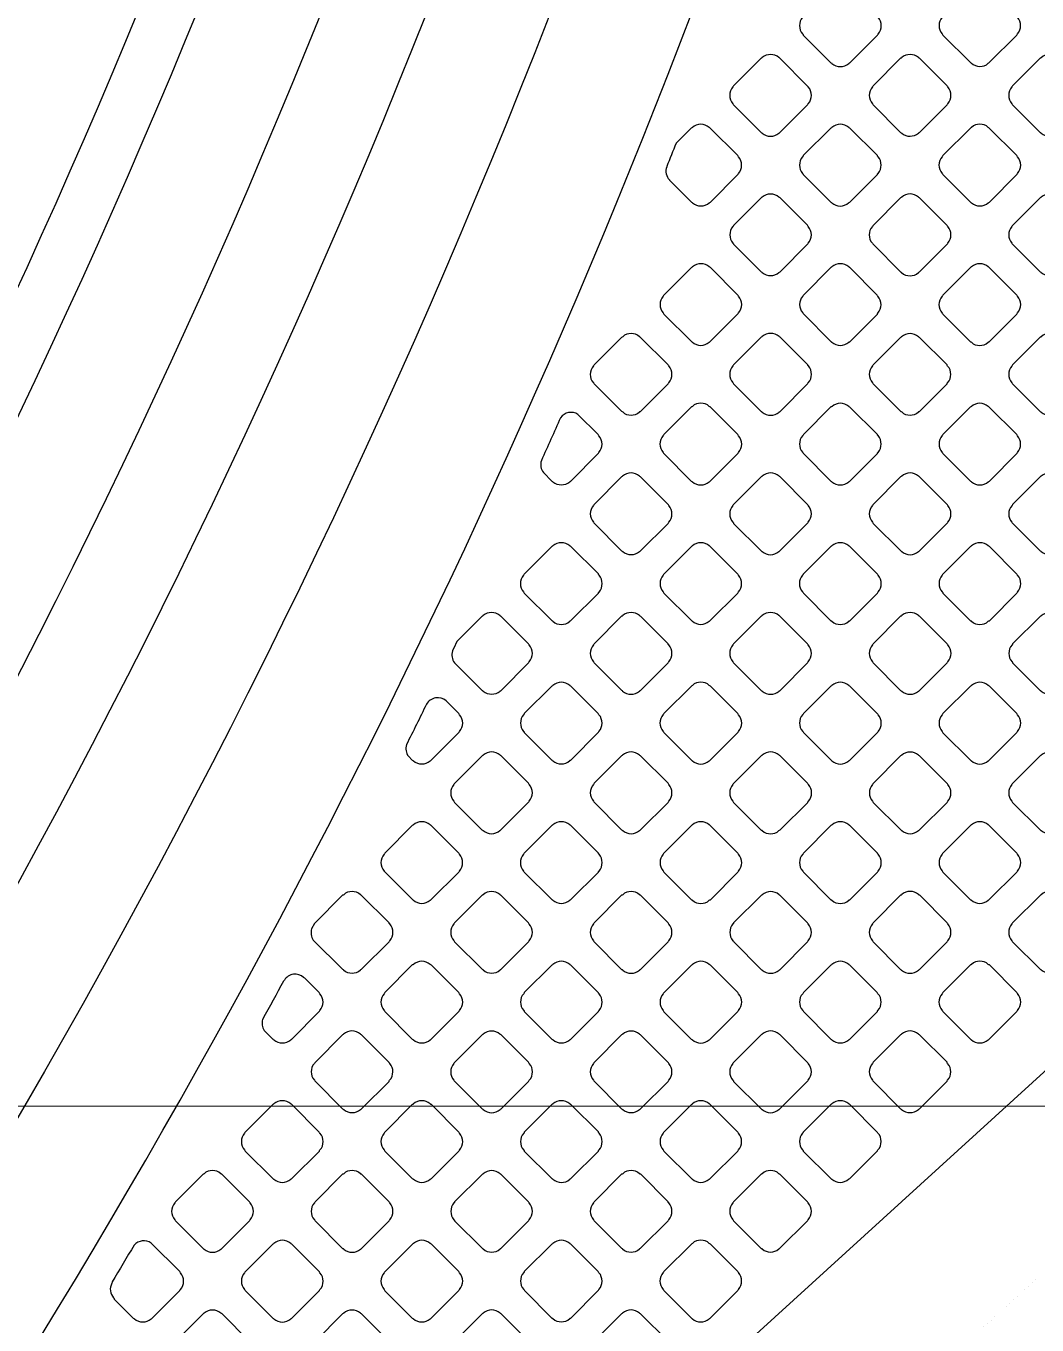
# Model space of a CAD drawing. Extents: x 3811 to 4077, y -444 to -307.
# Drawn here: x 3971.24 to 3972.802, y -383.878 to -381.871 of the extents above; entities that cross this region are included whole.
import ezdxf

# ---------------------------------------------------------------- set-up
doc = ezdxf.new("R2010")
doc.units = 0
doc.layers.add('gbr-dxf', color=7, linetype='Continuous')
doc.layers.add('gbr-outline-dxf', color=2, linetype='Continuous')
doc.layers.add('備註', color=1, linetype='Continuous', lineweight=9)

msp = doc.modelspace()

# ---------------------------------------------------------------- linework, layer by layer
at = {"layer": 'gbr-dxf', "linetype": 'Continuous'}
for points in [[(3971.0008, -384.3046, 0.139526), (3973.068, -377.8975, -0.274491), (3973.082, -377.8756, 0.210508), (3973.089, -377.8608, -0.047362), (3973.0881, -377.8513, -0.091104), (3973.0914, -377.8333), (3973.2075, -377.5282, -0.066558), (3973.226, -377.4777), (3973.226, -374.8182, 0.199318), (3973.2113, -374.7828), (3972.9554, -374.5278, 0.198501), (3972.9202, -374.5132), (3970.4327, -374.5132, 0.198987)], [(3970.4855, -374.6408), (3972.8681, -374.6408, -0.198395), (3972.9033, -374.6553), (3973.0843, -374.8356, -0.199424), (3973.099, -374.8711), (3973.099, -377.4057, -0.198889), (3973.0844, -377.441), (3972.8906, -377.6349, 0.188485), (3972.8698, -377.6854, -0.064967), (3972.8688, -377.6917), (3972.8688, -377.7252, -0.016201), (3972.8689, -377.7308, -0.161259), (3970.3231, -384.8952, -0.03053)], [(3969.6111, -383.9641, 0.16455), (3971.6997, -377.7894, -0.009265), (3971.6998, -377.7864), (3971.6998, -377.7426, -0.018465), (3971.6997, -377.7409, 0.414241), (3971.6247, -377.6659, -0.014695), (3971.6234, -377.6659), (3971.6154, -377.6659, -0.018488), (3971.6137, -377.6659, 0.40441), (3971.5387, -377.7384), (3971.5387, -377.8195, -0.008849), (3971.5387, -377.8223, -0.163905), (3969.5111, -383.837, -0.038571)], [(3969.8632, -384.19, 0.165094), (3972.0332, -377.7971, -0.009229), (3972.0332, -377.7941), (3972.0332, -377.7393, 0.40164), (3971.9599, -377.6659), (3971.9531, -377.6659), (3971.9525, -377.6659, 0.407482), (3971.8776, -377.7392), (3971.8776, -377.7888, -0.009242), (3971.8775, -377.7918, -0.16464), (3969.7487, -384.0768, -0.029463)], [(3969.9281, -384.5824, 0.159546), (3972.3659, -377.7416), (3972.3659, -377.7409, 0.414241), (3972.2909, -377.6659, -0.014632), (3972.2896, -377.6659), (3972.2877, -377.6659, -0.018442), (3972.286, -377.6659, 0.40413), (3972.211, -377.7384), (3972.211, -377.7964, -0.009242), (3972.211, -377.7994, -0.165171), (3970.0009, -384.3027, -0.039615)], [(3970.1871, -384.7805, 0.160737), (3972.6908, -377.7442, -0.0147), (3972.6907, -377.7429), (3972.6908, -377.7418, -0.011474), (3972.6907, -377.7409, 0.414241), (3972.6157, -377.6659), (3972.6155, -377.6659, 0.393993), (3972.5439, -377.739, -0.016639), (3972.5438, -377.7405, -0.159795), (3970.0652, -384.6957, -0.028322)], [(3969.3722, -383.7259, 0.163845), (3971.3609, -377.8203, -0.00876)], [(3973.7083, -382.5181), (3973.7083, -382.5502, -0.013354), (3973.7084, -382.5513, -0.211122), (3973.6198, -382.7517), (3973.6196, -382.7519), (3969.489, -386.5138), (3969.4885, -386.5142), (3967.9471, -387.918), (3967.9466, -387.9184, 0.093809), (3967.7833, -388.1347), (3967.783, -388.1353, 0.114046), (3967.7084, -388.455, -0.01711), (3967.7084, -388.4565), (3967.7084, -389.4479)]]:
    msp.add_lwpolyline(points, format="xyb", dxfattribs=at)
for points in [[(3972.4397, -381.8833, -0.107365), (3972.4407, -381.8851), (3972.4833, -381.9277, -0.096737), (3972.4849, -381.9287, 0.379014), (3972.5109, -381.9287, -0.096323), (3972.5125, -381.9277), (3972.5552, -381.885, -0.095916), (3972.5562, -381.8834, 0.379778), (3972.5562, -381.8574, -0.096458), (3972.5552, -381.8557), (3972.5125, -381.8131, -0.092289), (3972.5109, -381.8121, 0.3795), (3972.485, -381.8121, -0.096117), (3972.4833, -381.8131), (3972.4407, -381.8557, -0.095895), (3972.4397, -381.8574, 0.378424)], [(3972.6553, -381.8833, -0.103884), (3972.6564, -381.8851), (3972.6989, -381.9276, -0.091737), (3972.7004, -381.9285, 0.378952), (3972.7264, -381.9286, -0.09601), (3972.728, -381.9276), (3972.7706, -381.885, -0.096328), (3972.7716, -381.8833, 0.37947), (3972.7715, -381.8574, -0.100902), (3972.7705, -381.8557), (3972.7281, -381.8132, -0.096627), (3972.7264, -381.8122, 0.379731), (3972.7005, -381.8122, -0.096625), (3972.6988, -381.8132), (3972.6563, -381.8557, -0.096111), (3972.6553, -381.8573, 0.379308)], [(3972.3319, -381.9911, -0.09601), (3972.3328, -381.9928), (3972.3757, -382.0356, -0.08335), (3972.3771, -382.0365, 0.37904), (3972.403, -382.0365, -0.095968), (3972.4047, -382.0355), (3972.4474, -381.9928, -0.096197), (3972.4484, -381.9911, 0.378532), (3972.4484, -381.9652, -0.092061), (3972.4474, -381.9637), (3972.4046, -381.9208, -0.088093), (3972.4031, -381.9199, 0.379105), (3972.3772, -381.9199, -0.096259), (3972.3755, -381.9209), (3972.3329, -381.9635, -0.096212), (3972.3319, -381.9652, 0.379173)], [(3972.5475, -381.9911, -0.107803), (3972.5486, -381.993), (3972.591, -382.0354, -0.096301), (3972.5927, -382.0364, 0.378509), (3972.6186, -382.0363, -0.096261), (3972.6202, -382.0354), (3972.6629, -381.9927, -0.096328), (3972.6639, -381.991, 0.37947), (3972.6639, -381.9651, -0.096723), (3972.6629, -381.9634), (3972.6203, -381.9209, -0.092564), (3972.6187, -381.9199, 0.379762), (3972.5928, -381.9199, -0.096265), (3972.5911, -381.9209), (3972.5485, -381.9635, -0.096328), (3972.5475, -381.9652, 0.37892)], [(3972.763, -381.9651, 0.379201), (3972.763, -381.9911, -0.095956), (3972.764, -381.9927), (3972.8066, -382.0353, -0.100151), (3972.8083, -382.0363, 0.379451), (3972.8342, -382.0363, -0.096259), (3972.8359, -382.0353), (3972.8785, -381.9928, -0.096539), (3972.8794, -381.9911, 0.379249), (3972.8794, -381.9652, -0.09253), (3972.8785, -381.9636), (3972.8359, -381.921, -0.10442), (3972.8341, -381.92, 0.3795), (3972.8081, -381.92, -0.096259), (3972.8065, -381.9209), (3972.7639, -381.9635, -0.096539)], [(3972.2297, -382.0885, 0.281304), (3972.2339, -382.1089, -0.041476), (3972.2341, -382.1092), (3972.268, -382.1432, -0.087742), (3972.2695, -382.1441, 0.378429), (3972.2954, -382.1441, -0.096377), (3972.2971, -382.1431), (3972.3396, -382.1006, -0.095895), (3972.3405, -382.099, 0.379347), (3972.3405, -382.073, -0.104765), (3972.3395, -382.0712), (3972.297, -382.0288, -0.100824), (3972.2953, -382.0277, 0.379731), (3972.2693, -382.0277, -0.096625), (3972.2677, -382.0287), (3972.2443, -382.0521, -0.00085), (3972.2298, -382.0881, -0.046162)], [(3972.4397, -382.0989, -0.096265), (3972.4407, -382.1006), (3972.4834, -382.1433, -0.083), (3972.4848, -382.1442, 0.378862), (3972.5107, -382.1442, -0.095866), (3972.5124, -382.1432), (3972.5551, -382.1005, -0.095798), (3972.5561, -382.0988, 0.378472), (3972.5561, -382.0729, -0.092234), (3972.5551, -382.0713), (3972.5124, -382.0286, -0.087648), (3972.5109, -382.0277, 0.379082), (3972.485, -382.0277, -0.096723), (3972.4833, -382.0287), (3972.4407, -382.0713, -0.096111), (3972.4397, -382.073, 0.379451)], [(3972.6552, -382.0729, 0.378532), (3972.6552, -382.0988, -0.107356), (3972.6563, -382.1006), (3972.6989, -382.1432, -0.095997), (3972.7005, -382.1442, 0.379071), (3972.7264, -382.1441, -0.096953), (3972.7281, -382.1431), (3972.7707, -382.1005, -0.096627), (3972.7717, -382.0989, 0.379859), (3972.7717, -382.0729, -0.096815), (3972.7707, -382.0713), (3972.728, -382.0286, -0.092959), (3972.7264, -382.0276, 0.379471), (3972.7005, -382.0276, -0.095866), (3972.6988, -382.0286), (3972.6562, -382.0712, -0.095798)], [(3972.3321, -382.2065, -0.100093), (3972.3331, -382.2082), (3972.3757, -382.2509, -0.087742), (3972.3772, -382.2518, 0.378793), (3972.4031, -382.2518, -0.096259), (3972.4048, -382.2508), (3972.4472, -382.2083, -0.095916), (3972.4482, -382.2067, 0.379778), (3972.4482, -382.1807, -0.104293), (3972.4472, -382.1789), (3972.4048, -382.1366, -0.100519), (3972.4031, -382.1356, 0.3795), (3972.3771, -382.1356, -0.096259), (3972.3755, -382.1365), (3972.3331, -382.179, -0.095895), (3972.3321, -382.1806, 0.378664)], [(3972.5474, -382.1807, 0.379201), (3972.5474, -382.2067, -0.095956), (3972.5484, -382.2083), (3972.5912, -382.2511, -0.082912), (3972.5926, -382.252, 0.379423), (3972.6185, -382.252, -0.09601), (3972.6202, -382.251), (3972.663, -382.2083, -0.095997), (3972.6639, -382.2066, 0.378472), (3972.6639, -382.1807, -0.092052), (3972.663, -382.1792), (3972.6201, -382.1363, -0.088449), (3972.6186, -382.1354, 0.378798), (3972.5927, -382.1354, -0.096259), (3972.5911, -382.1364), (3972.5484, -382.1791, -0.096539)], [(3972.763, -382.1807, 0.378472), (3972.763, -382.2066, -0.099971), (3972.764, -382.2083), (3972.8065, -382.2508, -0.103849), (3972.8082, -382.2518, 0.37875), (3972.8342, -382.2518, -0.096259), (3972.8358, -382.2508), (3972.8785, -382.2081, -0.096539), (3972.8794, -382.2065, 0.379249), (3972.8794, -382.1806, -0.088014), (3972.8785, -382.1791), (3972.8359, -382.1365, -0.100824), (3972.8342, -382.1355, 0.379471), (3972.8083, -382.1355, -0.095866), (3972.8066, -382.1364), (3972.764, -382.1791, -0.095701)], [(3972.2243, -382.3143, -0.103884), (3972.2253, -382.3161), (3972.2678, -382.3586, -0.091737), (3972.2694, -382.3596, 0.379422), (3972.2953, -382.3596, -0.096625), (3972.297, -382.3586), (3972.3396, -382.3159, -0.096111), (3972.3406, -382.3143, 0.379237), (3972.3406, -382.2884, -0.100292), (3972.3396, -382.2866), (3972.2971, -382.2441, -0.095997), (3972.2955, -382.2431, 0.378853), (3972.2696, -382.2431, -0.096259), (3972.2679, -382.2441), (3972.2253, -382.2867, -0.096212), (3972.2243, -382.2884, 0.379173)], [(3972.4398, -382.3142, -0.100292), (3972.4408, -382.3159), (3972.4835, -382.3587, -0.087742), (3972.485, -382.3596, 0.378386), (3972.5109, -382.3596, -0.096377), (3972.5126, -382.3587), (3972.5551, -382.3162, -0.095895), (3972.556, -382.3145, 0.379347), (3972.556, -382.2886, -0.104765), (3972.555, -382.2868), (3972.5125, -382.2443, -0.100824), (3972.5108, -382.2433, 0.379731), (3972.4848, -382.2433, -0.096625), (3972.4832, -382.2442), (3972.4408, -382.2866, -0.096857), (3972.4398, -382.2883, 0.379182)], [(3972.6552, -382.3145, -0.095956), (3972.6562, -382.3161), (3972.6989, -382.3588, -0.083134), (3972.7003, -382.3597, 0.379423), (3972.7262, -382.3597, -0.095866), (3972.7279, -382.3587), (3972.7707, -382.316, -0.096197), (3972.7716, -382.3143, 0.378532), (3972.7716, -382.2884, -0.092061), (3972.7707, -382.2868), (3972.7279, -382.2441, -0.087648), (3972.7264, -382.2432, 0.379034), (3972.7005, -382.2432, -0.096625), (3972.6989, -382.2442), (3972.6562, -382.2869, -0.096111), (3972.6552, -382.2885, 0.379682)], [(3972.1164, -382.4222, -0.103884), (3972.1175, -382.424), (3972.1598, -382.4663, -0.10739), (3972.1617, -382.4673, 0.378731), (3972.1876, -382.4673, -0.09601), (3972.1892, -382.4664), (3972.2318, -382.4238, -0.096328), (3972.2328, -382.4221, 0.37947), (3972.2328, -382.3962, -0.100902), (3972.2318, -382.3944), (3972.1893, -382.352, -0.096627), (3972.1877, -382.351, 0.379731), (3972.1617, -382.351, -0.096625), (3972.1601, -382.352), (3972.1174, -382.3946, -0.096111), (3972.1165, -382.3962, 0.379451)], [(3972.332, -382.3961, 0.379639), (3972.332, -382.422, -0.103917), (3972.333, -382.4238), (3972.3756, -382.4664, -0.092126), (3972.3772, -382.4674, 0.37981), (3972.4032, -382.4674, -0.096458), (3972.4048, -382.4664), (3972.4474, -382.4238, -0.09693), (3972.4484, -382.4221, 0.379106), (3972.4485, -382.3962, -0.099971), (3972.4475, -382.3945), (3972.4048, -382.3518, -0.096195), (3972.4032, -382.3508, 0.378884), (3972.3772, -382.3509, -0.096259), (3972.3756, -382.3518), (3972.333, -382.3944, -0.096558)], [(3972.5476, -382.4221, -0.100188), (3972.5486, -382.4238), (3972.5912, -382.4664, -0.086956), (3972.5927, -382.4673, 0.378398), (3972.6186, -382.4673, -0.095862), (3972.6202, -382.4664), (3972.6628, -382.4238, -0.095796), (3972.6637, -382.4222, 0.379347), (3972.6637, -382.3963, -0.104663), (3972.6627, -382.3944), (3972.6203, -382.3521, -0.101196), (3972.6186, -382.3511, 0.379731), (3972.5926, -382.3511, -0.096625), (3972.591, -382.3521), (3972.5486, -382.3945, -0.096857), (3972.5476, -382.3961, 0.379182)], [(3972.7629, -382.4222, -0.087748), (3972.7638, -382.4237), (3972.8066, -382.4665, -0.092126), (3972.8082, -382.4675, 0.379423), (3972.8341, -382.4675, -0.09601), (3972.8358, -382.4665), (3972.8785, -382.4237, -0.096272), (3972.8795, -382.4221, 0.378532), (3972.8795, -382.3962, -0.083548), (3972.8786, -382.3948), (3972.8357, -382.3519, -0.095987), (3972.8341, -382.3509, 0.379034), (3972.8082, -382.351, -0.096625), (3972.8065, -382.3519), (3972.7638, -382.3946, -0.096111), (3972.7629, -382.3963, 0.379682)], [(3972.0361, -382.5422, 0.252531), (3972.0392, -382.561), (3972.0523, -382.5741, -0.095824), (3972.054, -382.575, 0.379299), (3972.0799, -382.575, -0.096625), (3972.0815, -382.574), (3972.124, -382.5316, -0.096111), (3972.125, -382.5299, 0.379859), (3972.125, -382.504, -0.096458), (3972.124, -382.5023), (3972.0926, -382.471, 0.384819), (3972.0656, -382.4761, -0.001499)], [(3972.2242, -382.5039, 0.379201), (3972.2242, -382.5299, -0.107999), (3972.2252, -382.5317), (3972.2677, -382.5742, -0.096128), (3972.2694, -382.5752, 0.37981), (3972.2953, -382.5752, -0.096458), (3972.297, -382.5742), (3972.3397, -382.5316, -0.096627), (3972.3406, -382.5299, 0.3795), (3972.3407, -382.504, -0.096614), (3972.3397, -382.5023), (3972.2969, -382.4596, -0.092244), (3972.2954, -382.4586, 0.378939), (3972.2694, -382.4586, -0.096259), (3972.2678, -382.4596), (3972.2251, -382.5023, -0.096539)], [(3972.4398, -382.5039, 0.379422), (3972.4398, -382.5299, -0.103917), (3972.4409, -382.5317), (3972.4833, -382.5741, -0.092072), (3972.4849, -382.5751, 0.37981), (3972.5109, -382.5751, -0.096625), (3972.5125, -382.5741), (3972.5551, -382.5315, -0.096857), (3972.5561, -382.5298, 0.379106), (3972.5561, -382.5039, -0.100292), (3972.5551, -382.5022), (3972.5126, -382.4597, -0.096509), (3972.511, -382.4587, 0.378316), (3972.4851, -382.4587, -0.095424), (3972.4834, -382.4596), (3972.4408, -382.5023, -0.096227)], [(3972.6553, -382.5298, -0.100188), (3972.6563, -382.5315), (3972.699, -382.5743, -0.087875), (3972.7005, -382.5752, 0.378441), (3972.7264, -382.5752, -0.096465), (3972.7281, -382.5742), (3972.7706, -382.5317, -0.095895), (3972.7716, -382.53, 0.379347), (3972.7715, -382.5041, -0.104545), (3972.7705, -382.5023), (3972.728, -382.4598, -0.101196), (3972.7263, -382.4588, 0.379357), (3972.7004, -382.4588, -0.095968), (3972.6987, -382.4597), (3972.6563, -382.5022, -0.096328), (3972.6553, -382.5038, 0.378777)], [(3972.1165, -382.6376, -0.091954), (3972.1174, -382.6392), (3972.1601, -382.6819, -0.096111), (3972.1618, -382.6828, 0.37981), (3972.1877, -382.6828, -0.096458), (3972.1894, -382.6819), (3972.2318, -382.6394, -0.096627), (3972.2328, -382.6378, 0.379859), (3972.2328, -382.6118, -0.096723), (3972.2318, -382.6101), (3972.1891, -382.5675, -0.092564), (3972.1875, -382.5665, 0.379731), (3972.1616, -382.5665, -0.096625), (3972.1599, -382.5675), (3972.1174, -382.61, -0.096111), (3972.1165, -382.6116, 0.379682)], [(3972.332, -382.6377, -0.107999), (3972.3331, -382.6396), (3972.3754, -382.6819, -0.096332), (3972.3771, -382.6829, 0.37981), (3972.403, -382.6829, -0.096625), (3972.4047, -382.6819), (3972.4474, -382.6393, -0.096111), (3972.4483, -382.6376, 0.379859), (3972.4483, -382.6116, -0.096458), (3972.4474, -382.61), (3972.4048, -382.5674, -0.092289), (3972.4032, -382.5665, 0.379731), (3972.3773, -382.5665, -0.096625), (3972.3756, -382.5675), (3972.333, -382.6101, -0.096111), (3972.332, -382.6117, 0.379682)], [(3972.5475, -382.6116, 0.379299), (3972.5475, -382.6376, -0.103917), (3972.5486, -382.6394), (3972.5912, -382.682, -0.091737), (3972.5927, -382.6829, 0.37981), (3972.6187, -382.6829, -0.096458), (3972.6203, -382.6819), (3972.6629, -382.6393, -0.096627), (3972.6639, -382.6377, 0.379237), (3972.6639, -382.6117, -0.100106), (3972.6629, -382.61), (3972.6203, -382.5674, -0.095686), (3972.6187, -382.5664, 0.378344), (3972.5928, -382.5664, -0.095383), (3972.5911, -382.5673), (3972.5485, -382.61, -0.095796)], [(3972.763, -382.6377, -0.091563), (3972.764, -382.6392), (3972.8067, -382.682, -0.096092), (3972.8084, -382.683, 0.378884), (3972.8343, -382.6829, -0.096323), (3972.8359, -382.682), (3972.8784, -382.6395, -0.095916), (3972.8794, -382.6378, 0.379778), (3972.8794, -382.6119, -0.096458), (3972.8784, -382.6102), (3972.836, -382.5677, -0.108174), (3972.8341, -382.5667, 0.379731), (3972.8081, -382.5667, -0.096625), (3972.8065, -382.5676), (3972.764, -382.6101, -0.096857), (3972.7631, -382.6117, 0.379057)], [(3972.0086, -382.7195, 0.379201), (3972.0086, -382.7454, -0.095956), (3972.0096, -382.7471), (3972.0522, -382.7897, -0.100151), (3972.0539, -382.7907, 0.37981), (3972.0799, -382.7907, -0.096458), (3972.0816, -382.7897), (3972.1241, -382.7471, -0.096627), (3972.1251, -382.7455, 0.3795), (3972.1251, -382.7195, -0.10824), (3972.1241, -382.7176), (3972.0816, -382.6752, -0.104354), (3972.0798, -382.6742, 0.378939), (3972.0539, -382.6742, -0.096259), (3972.0523, -382.6752), (3972.0096, -382.7178, -0.096539)], [(3972.2243, -382.7454, -0.09601), (3972.2253, -382.747), (3972.268, -382.7897, -0.083291), (3972.2694, -382.7906, 0.379422), (3972.2953, -382.7906, -0.096458), (3972.297, -382.7896), (3972.3395, -382.7471, -0.096627), (3972.3405, -382.7454, 0.379357), (3972.3405, -382.7195, -0.092621), (3972.3396, -382.7179), (3972.2969, -382.6752, -0.088003), (3972.2954, -382.6743, 0.37947), (3972.2694, -382.6743, -0.096625), (3972.2678, -382.6753), (3972.2253, -382.7178, -0.096111), (3972.2243, -382.7194, 0.379308)], [(3972.4397, -382.7454, -0.107999), (3972.4408, -382.7473), (3972.4833, -382.7898, -0.096111), (3972.4849, -382.7907, 0.37981), (3972.5109, -382.7907, -0.096458), (3972.5125, -382.7898), (3972.5552, -382.7471, -0.096627), (3972.5562, -382.7454, 0.379859), (3972.5562, -382.7195, -0.096723), (3972.5552, -382.7178), (3972.5125, -382.6751, -0.092564), (3972.5109, -382.6742, 0.379731), (3972.4849, -382.6742, -0.096625), (3972.4833, -382.6752), (3972.4407, -382.7178, -0.096111), (3972.4397, -382.7194, 0.379682)], [(3972.6553, -382.7194, 0.379299), (3972.6554, -382.7454, -0.103917), (3972.6564, -382.7472), (3972.699, -382.7898, -0.092072), (3972.7005, -382.7907, 0.37981), (3972.7265, -382.7907, -0.096625), (3972.7282, -382.7898), (3972.7707, -382.7472, -0.096111), (3972.7717, -382.7455, 0.379237), (3972.7718, -382.7196, -0.100292), (3972.7708, -382.7179), (3972.7281, -382.6752, -0.096036), (3972.7265, -382.6742, 0.378344), (3972.7006, -382.6742, -0.095383), (3972.6989, -382.6752), (3972.6563, -382.7178, -0.095796)], [(3971.8987, -382.8365, 0.243019), (3971.9019, -382.8548), (3971.9445, -382.8974, -0.103673), (3971.9463, -382.8984, 0.379249), (3971.9722, -382.8984, -0.096475), (3971.9739, -382.8974), (3972.0163, -382.8549, -0.096627), (3972.0173, -382.8533, 0.3795), (3972.0173, -382.8273, -0.104371), (3972.0163, -382.8255), (3971.9737, -382.783, -0.100442), (3971.972, -382.782, 0.378939), (3971.9461, -382.782, -0.096259), (3971.9444, -382.783), (3971.906, -382.8214, -0.000488)], [(3972.1165, -382.8532, -0.095956), (3972.1174, -382.8549), (3972.1599, -382.8973, -0.10046), (3972.1616, -382.8984, 0.37981), (3972.1876, -382.8984, -0.096625), (3972.1892, -382.8974), (3972.2318, -382.8548, -0.096111), (3972.2328, -382.8532, 0.379859), (3972.2328, -382.8272, -0.108195), (3972.2317, -382.8253), (3972.1895, -382.7831, -0.104691), (3972.1877, -382.782, 0.379731), (3972.1617, -382.782, -0.096625), (3972.1601, -382.783), (3972.1174, -382.8256, -0.096111), (3972.1165, -382.8273, 0.379682)], [(3972.332, -382.8531, -0.096117), (3972.333, -382.8547), (3972.3758, -382.8976, -0.083), (3972.3772, -382.8985, 0.379201), (3972.4032, -382.8984, -0.096458), (3972.4048, -382.8974), (3972.4474, -382.8549, -0.096627), (3972.4483, -382.8533, 0.3795), (3972.4483, -382.8273, -0.092621), (3972.4474, -382.8257), (3972.4046, -382.7829, -0.088224), (3972.4031, -382.782, 0.379249), (3972.3771, -382.782, -0.096458), (3972.3755, -382.783), (3972.333, -382.8255, -0.096627), (3972.332, -382.8271, 0.379451)], [(3972.5475, -382.8532, -0.107999), (3972.5486, -382.8551), (3972.5911, -382.8976, -0.096332), (3972.5927, -382.8986, 0.379308), (3972.6187, -382.8986, -0.095968), (3972.6203, -382.8976), (3972.663, -382.8549, -0.096328), (3972.664, -382.8532, 0.379), (3972.664, -382.8273, -0.096507), (3972.663, -382.8257), (3972.6203, -382.7829, -0.092624), (3972.6187, -382.782, 0.37947), (3972.5928, -382.782, -0.096625), (3972.5911, -382.783), (3972.5485, -382.8256, -0.096111), (3972.5475, -382.8272, 0.379682)], [(3972.7631, -382.8532, -0.096225), (3972.7641, -382.8549), (3972.8066, -382.8974, -0.100073), (3972.8083, -382.8984, 0.378731), (3972.8342, -382.8984, -0.09601), (3972.8359, -382.8974), (3972.8785, -382.8548, -0.096328), (3972.8795, -382.8532, 0.37882), (3972.8795, -382.8272, -0.091563), (3972.8786, -382.8257), (3972.836, -382.7831, -0.104354), (3972.8342, -382.7821, 0.378884), (3972.8083, -382.7821, -0.096259), (3972.8067, -382.7831), (3972.7641, -382.8257, -0.096212), (3972.7631, -382.8273, 0.379413)], [(3972.0087, -382.9609, -0.099534), (3972.0097, -382.9626), (3972.0522, -383.005, -0.103545), (3972.0539, -383.0061, 0.379422), (3972.0799, -383.006, -0.096625), (3972.0815, -383.0051), (3972.124, -382.9626, -0.096111), (3972.125, -382.961, 0.379859), (3972.125, -382.935, -0.104293), (3972.1239, -382.9332), (3972.0816, -382.8909, -0.100824), (3972.0799, -382.8899, 0.3795), (3972.0539, -382.8898, -0.096117), (3972.0523, -382.8908), (3972.0097, -382.9334, -0.095796), (3972.0087, -382.935, 0.378651)], [(3972.2242, -382.9609, -0.100146), (3972.2252, -382.9626), (3972.2679, -383.0053, -0.087416), (3972.2694, -383.0063, 0.37981), (3972.2953, -383.0063, -0.096458), (3972.297, -383.0053), (3972.3397, -382.9626, -0.096627), (3972.3406, -382.961, 0.379859), (3972.3406, -382.935, -0.104765), (3972.3396, -382.9332), (3972.2971, -382.8907, -0.100824), (3972.2954, -382.8897, 0.379731), (3972.2694, -382.8897, -0.096625), (3972.2678, -382.8907), (3972.2252, -382.9333, -0.096111), (3972.2242, -382.9349, 0.379682)], [(3972.4398, -382.9609, -0.095956), (3972.4408, -382.9626), (3972.4836, -383.0054, -0.083134), (3972.485, -383.0063, 0.37981), (3972.511, -383.0063, -0.096625), (3972.5126, -383.0053), (3972.5552, -382.9627, -0.096111), (3972.5562, -382.9611, 0.379859), (3972.5562, -382.9351, -0.09253), (3972.5552, -382.9335), (3972.5124, -382.8907, -0.088207), (3972.5109, -382.8898, 0.379731), (3972.4849, -382.8898, -0.096625), (3972.4833, -382.8908), (3972.4408, -382.9333, -0.096111), (3972.4398, -382.9349, 0.379682)], [(3972.6553, -382.961, -0.107999), (3972.6564, -382.9629), (3972.6988, -383.0053, -0.096128), (3972.7004, -383.0063, 0.379451), (3972.7264, -383.0063, -0.096259), (3972.728, -383.0053), (3972.7707, -382.9626, -0.095895), (3972.7717, -382.9609, 0.378827), (3972.7717, -382.935, -0.095968), (3972.7707, -382.9334), (3972.7281, -382.8908, -0.092624), (3972.7265, -382.8898, 0.37947), (3972.7006, -382.8898, -0.096625), (3972.6989, -382.8908), (3972.6563, -382.9334, -0.096111), (3972.6553, -382.9351, 0.379682)], [(3971.8277, -382.9813, 0.239064), (3971.8308, -382.9993), (3971.8366, -383.0052, -0.107363), (3971.8384, -383.0062, 0.379299), (3971.8644, -383.0062, -0.096625), (3971.866, -383.0052), (3971.9086, -382.9626, -0.096111), (3971.9096, -382.961, 0.379643), (3971.9096, -382.935, -0.10007), (3971.9086, -382.9333), (3971.8889, -382.9137, 0.466387), (3971.8586, -382.9188, -0.001447)], [(3971.9009, -383.0687, -0.103582), (3971.9019, -383.0705), (3971.9443, -383.1128, -0.107954), (3971.9461, -383.1139, 0.378952), (3971.9721, -383.1139, -0.09601), (3971.9737, -383.1129), (3972.0163, -383.0703, -0.096328), (3972.0173, -383.0687, 0.37947), (3972.0173, -383.0427, -0.100902), (3972.0163, -383.041), (3971.9738, -382.9985, -0.096857), (3971.9722, -382.9975, 0.379731), (3971.9462, -382.9975, -0.095956), (3971.9445, -382.9985), (3971.9019, -383.0411, -0.096332), (3971.9009, -383.0428, 0.379308)], [(3972.1165, -383.0686, -0.099964), (3972.1175, -383.0703), (3972.16, -383.1128, -0.10399), (3972.1618, -383.1139, 0.37981), (3972.1877, -383.1139, -0.096458), (3972.1894, -383.1129), (3972.2318, -383.0705, -0.096627), (3972.2328, -383.0688, 0.379859), (3972.2328, -383.0428, -0.104765), (3972.2318, -383.041), (3972.1893, -382.9986, -0.100824), (3972.1875, -382.9975, 0.379731), (3972.1616, -382.9975, -0.096625), (3972.1599, -382.9985), (3972.1174, -383.041, -0.096111), (3972.1165, -383.0427, 0.379682)], [(3972.332, -383.0428, 0.379422), (3972.332, -383.0687, -0.099964), (3972.333, -383.0705), (3972.3757, -383.1132, -0.087638), (3972.3772, -383.1141, 0.379308), (3972.4031, -383.1141, -0.095968), (3972.4048, -383.1131), (3972.4475, -383.0704, -0.096328), (3972.4485, -383.0688, 0.37947), (3972.4485, -383.0428, -0.104765), (3972.4474, -383.041), (3972.4049, -382.9985, -0.100519), (3972.4032, -382.9975, 0.379357), (3972.3773, -382.9975, -0.09601), (3972.3756, -382.9985), (3972.333, -383.0411, -0.096227)], [(3972.5477, -383.0687, -0.095956), (3972.5486, -383.0704), (3972.5913, -383.1131, -0.08348), (3972.5927, -383.1139, 0.37981), (3972.6187, -383.1139, -0.096458), (3972.6203, -383.113), (3972.6629, -383.0704, -0.096627), (3972.6639, -383.0688, 0.379859), (3972.6639, -383.0428, -0.092636), (3972.6629, -383.0412), (3972.6202, -382.9986, -0.088207), (3972.6187, -382.9976, 0.379731), (3972.5928, -382.9976, -0.096625), (3972.5911, -382.9986), (3972.5486, -383.0411, -0.096111), (3972.5477, -383.0428, 0.379682)], [(3972.763, -383.0688, -0.099964), (3972.764, -383.0705), (3972.8064, -383.1129, -0.10399), (3972.8082, -383.1139, 0.37981), (3972.8341, -383.1139, -0.096458), (3972.8358, -383.1129), (3972.8784, -383.0703, -0.096627), (3972.8794, -383.0686, 0.379859), (3972.8794, -383.0426, -0.088442), (3972.8785, -383.0411), (3972.8359, -382.9986, -0.100824), (3972.8342, -382.9976, 0.379731), (3972.8082, -382.9976, -0.096625), (3972.8066, -382.9985), (3972.764, -383.0412, -0.096111), (3972.763, -383.0428, 0.379682)], [(3971.7932, -383.1505, 0.379422), (3971.7932, -383.1765, -0.091954), (3971.7942, -383.178), (3971.8368, -383.2206, -0.096332), (3971.8384, -383.2216, 0.379308), (3971.8644, -383.2216, -0.095968), (3971.866, -383.2206), (3971.9085, -383.1781, -0.096328), (3971.9095, -383.1765, 0.37947), (3971.9094, -383.1505, -0.096723), (3971.9085, -383.1489), (3971.8659, -383.1063, -0.092898), (3971.8643, -383.1054, 0.379357), (3971.8384, -383.1053, -0.09601), (3971.8367, -383.1063), (3971.7942, -383.1489, -0.096227)], [(3972.0086, -383.1505, 0.379201), (3972.0086, -383.1765, -0.103917), (3972.0097, -383.1782), (3972.0521, -383.2206, -0.108029), (3972.0539, -383.2217, 0.37981), (3972.0799, -383.2217, -0.096458), (3972.0816, -383.2207), (3972.1241, -383.1782, -0.096627), (3972.1251, -383.1765, 0.3795), (3972.1251, -383.1506, -0.100514), (3972.1241, -383.1488), (3972.0815, -383.1062, -0.096195), (3972.0798, -383.1052, 0.378939), (3972.0539, -383.1052, -0.096259), (3972.0523, -383.1062), (3972.0096, -383.1489, -0.096539)], [(3972.2243, -383.1764, -0.103917), (3972.2253, -383.1782), (3972.2679, -383.2208, -0.092072), (3972.2695, -383.2218, 0.379308), (3972.2954, -383.2218, -0.095968), (3972.2971, -383.2208), (3972.3397, -383.1782, -0.096328), (3972.3407, -383.1766, 0.379), (3972.3407, -383.1507, -0.100402), (3972.3397, -383.1489), (3972.297, -383.1063, -0.096726), (3972.2954, -383.1053, 0.37947), (3972.2694, -383.1053, -0.096625), (3972.2678, -383.1063), (3972.2253, -383.1488, -0.096111), (3972.2243, -383.1505, 0.379682)], [(3972.4398, -383.1506, 0.379201), (3972.4398, -383.1766, -0.099964), (3972.4408, -383.1783), (3972.4834, -383.2209, -0.087978), (3972.4849, -383.2218, 0.379451), (3972.5108, -383.2218, -0.096259), (3972.5125, -383.2208), (3972.5552, -383.1781, -0.096539), (3972.5562, -383.1765, 0.379249), (3972.5562, -383.1505, -0.104293), (3972.5551, -383.1487), (3972.5128, -383.1064, -0.100519), (3972.511, -383.1053, 0.3795), (3972.4851, -383.1053, -0.096259), (3972.4834, -383.1063), (3972.4408, -383.149, -0.096539)], [(3972.6553, -383.1505, 0.379422), (3972.6554, -383.1764, -0.096625), (3972.6563, -383.1781), (3972.699, -383.2208, -0.083134), (3972.7004, -383.2216, 0.379308), (3972.7264, -383.2217, -0.095968), (3972.728, -383.2207), (3972.7706, -383.1781, -0.096328), (3972.7716, -383.1765, 0.37947), (3972.7715, -383.1505, -0.092523), (3972.7706, -383.1489), (3972.7279, -383.1063, -0.088547), (3972.7264, -383.1053, 0.379357), (3972.7005, -383.1053, -0.095968), (3972.6988, -383.1063), (3972.6563, -383.1488, -0.096328)], [(3971.6811, -383.2659, 0.223987), (3971.6836, -383.2831), (3971.7289, -383.3284, -0.10046), (3971.7306, -383.3294, 0.37981), (3971.7566, -383.3294, -0.096625), (3971.7582, -383.3284), (3971.8008, -383.2858, -0.096111), (3971.8018, -383.2842, 0.379859), (3971.8018, -383.2582, -0.108195), (3971.8007, -383.2564), (3971.7584, -383.2141, -0.104691), (3971.7566, -383.2131, 0.379731), (3971.7307, -383.2131, -0.096475), (3971.729, -383.214), (3971.6855, -383.2576)], [(3971.9009, -383.2582, 0.379201), (3971.9009, -383.2841, -0.091954), (3971.9019, -383.2857), (3971.9446, -383.3284, -0.096128), (3971.9462, -383.3294, 0.37981), (3971.9722, -383.3294, -0.096458), (3971.9739, -383.3284), (3972.0163, -383.286, -0.096627), (3972.0173, -383.2843, 0.3795), (3972.0173, -383.2584, -0.096614), (3972.0163, -383.2567), (3971.9736, -383.214, -0.092244), (3971.972, -383.213, 0.378939), (3971.9461, -383.2131, -0.096259), (3971.9444, -383.214), (3971.9019, -383.2566, -0.096539)], [(3972.1165, -383.2843, -0.103917), (3972.1175, -383.2861), (3972.1599, -383.3285, -0.107817), (3972.1618, -383.3295, 0.37981), (3972.1877, -383.3295, -0.096625), (3972.1894, -383.3285), (3972.2319, -383.286, -0.096111), (3972.2329, -383.2843, 0.379859), (3972.2329, -383.2584, -0.100399), (3972.2319, -383.2566), (3972.1893, -383.214, -0.096627), (3972.1877, -383.2131, 0.379731), (3972.1617, -383.2131, -0.096625), (3972.1601, -383.214), (3972.1174, -383.2567, -0.096111), (3972.1165, -383.2583, 0.379682)], [(3972.3321, -383.2583, 0.379201), (3972.3321, -383.2843, -0.103917), (3972.3332, -383.286), (3972.3756, -383.3285, -0.092072), (3972.3772, -383.3295, 0.37981), (3972.4032, -383.3295, -0.096475), (3972.4048, -383.3285), (3972.4474, -383.286, -0.096627), (3972.4483, -383.2843, 0.3795), (3972.4483, -383.2583, -0.100514), (3972.4473, -383.2566), (3972.4048, -383.2141, -0.096195), (3972.4032, -383.2131, 0.378939), (3972.3773, -383.2132, -0.096259), (3972.3756, -383.2141), (3972.3331, -383.2567, -0.096539)], [(3972.5475, -383.2843, -0.100146), (3972.5485, -383.286), (3972.5911, -383.3286, -0.087416), (3972.5926, -383.3295, 0.37981), (3972.6186, -383.3295, -0.096458), (3972.6202, -383.3285), (3972.6629, -383.2858, -0.096627), (3972.6639, -383.2842, 0.379859), (3972.6639, -383.2582, -0.104765), (3972.6628, -383.2564), (3972.6205, -383.214, -0.100824), (3972.6187, -383.213, 0.379731), (3972.5928, -383.213, -0.096625), (3972.5911, -383.214), (3972.5485, -383.2566, -0.096111), (3972.5475, -383.2583, 0.379682)], [(3972.763, -383.2842, -0.087748), (3972.7639, -383.2857), (3972.8066, -383.3283, -0.092126), (3972.8082, -383.3293, 0.37981), (3972.8341, -383.3293, -0.096458), (3972.8358, -383.3283), (3972.8783, -383.2858, -0.096627), (3972.8793, -383.2841, 0.379859), (3972.8793, -383.2582, -0.084073), (3972.8784, -383.2567), (3972.8357, -383.2141, -0.096627), (3972.8341, -383.2131, 0.379731), (3972.8081, -383.2131, -0.096625), (3972.8065, -383.2141), (3972.764, -383.2566, -0.096111), (3972.763, -383.2582, 0.379682)], [(3971.7931, -383.392, -0.095956), (3971.7941, -383.3936), (3971.8367, -383.4362, -0.100151), (3971.8384, -383.4372, 0.37981), (3971.8644, -383.4372, -0.096458), (3971.866, -383.4362), (3971.9086, -383.3937, -0.096627), (3971.9096, -383.392, 0.379859), (3971.9096, -383.3661, -0.108361), (3971.9085, -383.3642), (3971.8661, -383.3218, -0.104691), (3971.8643, -383.3208, 0.379731), (3971.8384, -383.3208, -0.096625), (3971.8367, -383.3217), (3971.7941, -383.3644, -0.096111), (3971.7931, -383.366, 0.379682)], [(3972.0088, -383.392, -0.091954), (3972.0097, -383.3935), (3972.0524, -383.4362, -0.096111), (3972.0541, -383.4372, 0.37981), (3972.08, -383.4372, -0.095956), (3972.0817, -383.4362), (3972.1241, -383.3938, -0.096111), (3972.1251, -383.3921, 0.379859), (3972.1251, -383.3662, -0.096458), (3972.1241, -383.3645), (3972.0814, -383.3218, -0.092289), (3972.0799, -383.3209, 0.379731), (3972.0539, -383.3209, -0.096625), (3972.0522, -383.3219), (3972.0097, -383.3644, -0.096111), (3972.0088, -383.366, 0.379682)], [(3972.2243, -383.3921, -0.107999), (3972.2254, -383.3939), (3972.2677, -383.4363, -0.096128), (3972.2694, -383.4373, 0.37981), (3972.2953, -383.4373, -0.096458), (3972.297, -383.4363), (3972.3397, -383.3936, -0.096627), (3972.3406, -383.392, 0.379859), (3972.3406, -383.366, -0.096723), (3972.3397, -383.3644), (3972.2971, -383.3218, -0.092564), (3972.2955, -383.3209, 0.379731), (3972.2696, -383.3209, -0.096625), (3972.2679, -383.3218), (3972.2253, -383.3645, -0.096111), (3972.2243, -383.3661, 0.379682)], [(3972.4398, -383.3919, -0.104392), (3972.4409, -383.3937), (3972.4833, -383.4362, -0.092233), (3972.4849, -383.4372, 0.37981), (3972.5109, -383.4372, -0.096458), (3972.5125, -383.4362), (3972.5551, -383.3936, -0.096423), (3972.556, -383.392, 0.379859), (3972.556, -383.366, -0.100399), (3972.555, -383.3643), (3972.5126, -383.3218, -0.096627), (3972.5109, -383.3209, 0.379731), (3972.4849, -383.3209, -0.096475), (3972.4833, -383.3218), (3972.4408, -383.3643, -0.096627), (3972.4398, -383.366, 0.379682)], [(3972.6552, -383.3919, -0.099971), (3972.6562, -383.3936), (3972.6988, -383.4363, -0.08752), (3972.7003, -383.4372, 0.379201), (3972.7263, -383.4372, -0.096625), (3972.7279, -383.4362), (3972.7706, -383.3935, -0.096111), (3972.7715, -383.3919, 0.3795), (3972.7716, -383.3659, -0.104256), (3972.7705, -383.3641), (3972.7281, -383.3217, -0.100442), (3972.7264, -383.3207, 0.379249), (3972.7005, -383.3207, -0.096625), (3972.6988, -383.3217), (3972.6562, -383.3643, -0.096111), (3972.6552, -383.366, 0.379451)], [(3971.6055, -383.4058, 0.222008), (3971.608, -383.423), (3971.6211, -383.4361, -0.103902), (3971.6229, -383.4371, 0.379163), (3971.6489, -383.4371, -0.096953), (3971.6505, -383.4361), (3971.6929, -383.3937, -0.096627), (3971.6939, -383.392, 0.379859), (3971.6939, -383.3661, -0.104765), (3971.6929, -383.3642), (3971.6706, -383.342, -0.074713), (3971.6688, -383.3408, 0.464816), (3971.6391, -383.3451, -0.072249), (3971.6377, -383.3467, -0.0014)], [(3971.6854, -383.4996, -0.100076), (3971.6864, -383.5014), (3971.7289, -383.5439, -0.104246), (3971.7307, -383.5449, 0.379422), (3971.7567, -383.5449, -0.096458), (3971.7583, -383.5439), (3971.8008, -383.5015, -0.096627), (3971.8017, -383.4998, 0.3795), (3971.8018, -383.4739, -0.104371), (3971.8007, -383.4721), (3971.7582, -383.4296, -0.100588), (3971.7565, -383.4286, 0.379249), (3971.7305, -383.4286, -0.096458), (3971.7289, -383.4296), (3971.6864, -383.4721, -0.096627), (3971.6854, -383.4737, 0.379308)], [(3971.9009, -383.4739, 0.379201), (3971.9009, -383.4998, -0.096625), (3971.9019, -383.5014), (3971.9445, -383.544, -0.10046), (3971.9462, -383.545, 0.37981), (3971.9722, -383.545, -0.096625), (3971.9738, -383.5441), (3972.0164, -383.5015, -0.096111), (3972.0174, -383.4998, 0.379357), (3972.0174, -383.4739, -0.108121), (3972.0164, -383.472), (3971.9739, -383.4296, -0.104407), (3971.9721, -383.4286, 0.379112), (3971.9462, -383.4286, -0.096117), (3971.9446, -383.4295), (3971.9019, -383.4722, -0.095895)], [(3972.1166, -383.4998, -0.092348), (3972.1175, -383.5014), (3972.1601, -383.5439, -0.096111), (3972.1618, -383.5449, 0.37981), (3972.1877, -383.5449, -0.096458), (3972.1894, -383.5439), (3972.2318, -383.5015, -0.096627), (3972.2328, -383.4998, 0.379859), (3972.2328, -383.4739, -0.096723), (3972.2318, -383.4722), (3972.1892, -383.4297, -0.092564), (3972.1877, -383.4287, 0.379731), (3972.1617, -383.4287, -0.096475), (3972.1601, -383.4297), (3972.1176, -383.4722, -0.096627), (3972.1166, -383.4738, 0.379682)], [(3972.332, -383.4998, -0.108153), (3972.3331, -383.5016), (3972.3754, -383.544, -0.096111), (3972.3771, -383.545, 0.37981), (3972.403, -383.545, -0.096458), (3972.4047, -383.544), (3972.4474, -383.5013, -0.096627), (3972.4483, -383.4997, 0.379859), (3972.4483, -383.4737, -0.096723), (3972.4474, -383.4721), (3972.4048, -383.4295, -0.092898), (3972.4032, -383.4286, 0.379731), (3972.3772, -383.4286, -0.096458), (3972.3756, -383.4295), (3972.333, -383.4722, -0.096627), (3972.332, -383.4738, 0.379682)], [(3972.5475, -383.4996, -0.103884), (3972.5485, -383.5014), (3972.591, -383.5439, -0.091916), (3972.5926, -383.5449, 0.379422), (3972.6186, -383.5449, -0.095956), (3972.6202, -383.5439), (3972.6627, -383.5013, -0.096111), (3972.6637, -383.4997, 0.379357), (3972.6637, -383.4738, -0.100402), (3972.6627, -383.472), (3972.6202, -383.4295, -0.096527), (3972.6186, -383.4285, 0.37947), (3972.5926, -383.4286, -0.096458), (3972.591, -383.4295), (3972.5485, -383.472, -0.096423), (3972.5475, -383.4737, 0.379308)], [(3971.5776, -383.6075, -0.104132), (3971.5786, -383.6093), (3971.621, -383.6517, -0.107936), (3971.6229, -383.6527, 0.37981), (3971.6489, -383.6527, -0.096458), (3971.6505, -383.6518), (3971.6931, -383.6092, -0.096627), (3971.6941, -383.6075, 0.379859), (3971.6941, -383.5816, -0.100902), (3971.693, -383.5798), (3971.6505, -383.5373, -0.096627), (3971.6488, -383.5363, 0.379731), (3971.6228, -383.5363, -0.096625), (3971.6212, -383.5373), (3971.5786, -383.5799, -0.096111), (3971.5776, -383.5815, 0.379682)], [(3971.7932, -383.6075, -0.099964), (3971.7943, -383.6092), (3971.8367, -383.6517, -0.10399), (3971.8385, -383.6527, 0.37981), (3971.8645, -383.6527, -0.095956), (3971.8662, -383.6518), (3971.9086, -383.6093, -0.096332), (3971.9096, -383.6077, 0.379859), (3971.9096, -383.5817, -0.104765), (3971.9085, -383.5799), (3971.8661, -383.5374, -0.100824), (3971.8643, -383.5364, 0.379731), (3971.8384, -383.5364, -0.096625), (3971.8367, -383.5374), (3971.7942, -383.5799, -0.096111), (3971.7932, -383.5815, 0.379682)], [(3972.0088, -383.6076, -0.095956), (3972.0097, -383.6093), (3972.0522, -383.6517, -0.10046), (3972.0539, -383.6527, 0.379308), (3972.0799, -383.6528, -0.095968), (3972.0815, -383.6518), (3972.1241, -383.6092, -0.096328), (3972.1251, -383.6075, 0.37924), (3972.1251, -383.5816, -0.10824), (3972.1241, -383.5797), (3972.0818, -383.5374, -0.104354), (3972.08, -383.5364, 0.379249), (3972.054, -383.5364, -0.096723), (3972.0524, -383.5374), (3972.0097, -383.58, -0.096857), (3972.0088, -383.5817, 0.379682)], [(3972.2243, -383.6075, -0.095956), (3972.2253, -383.6091), (3972.268, -383.6518, -0.082912), (3972.2694, -383.6527, 0.37981), (3972.2953, -383.6527, -0.096458), (3972.297, -383.6517), (3972.3395, -383.6092, -0.096627), (3972.3405, -383.6075, 0.379859), (3972.3405, -383.5815, -0.092523), (3972.3396, -383.58), (3972.2969, -383.5373, -0.088334), (3972.2954, -383.5364, 0.379731), (3972.2694, -383.5364, -0.096458), (3972.2678, -383.5374), (3972.2253, -383.5799, -0.096423), (3972.2243, -383.5815, 0.379682)], [(3972.4397, -383.6074, -0.107803), (3972.4407, -383.6093), (3972.4831, -383.6517, -0.096227), (3972.4848, -383.6527, 0.378952), (3972.5107, -383.6527, -0.095866), (3972.5124, -383.6517), (3972.5551, -383.609, -0.096227), (3972.556, -383.6074, 0.37947), (3972.556, -383.5814, -0.096458), (3972.555, -383.5798), (3972.5125, -383.5372, -0.092289), (3972.5109, -383.5363, 0.379731), (3972.4849, -383.5363, -0.096625), (3972.4833, -383.5372), (3972.4407, -383.5799, -0.096111), (3972.4397, -383.5815, 0.379308)], [(3971.4698, -383.7153, -0.09082), (3971.4707, -383.7168), (3971.5135, -383.7596, -0.096509), (3971.5151, -383.7606, 0.378866), (3971.541, -383.7605, -0.096814), (3971.5427, -383.7596), (3971.5853, -383.717, -0.096558), (3971.5862, -383.7154, 0.379778), (3971.5862, -383.6894, -0.096723), (3971.5853, -383.6877), (3971.5426, -383.6451, -0.092564), (3971.541, -383.6441, 0.379357), (3971.515, -383.6441, -0.095968), (3971.5134, -383.6451), (3971.4707, -383.6877, -0.096328), (3971.4698, -383.6894, 0.378735)], [(3971.6854, -383.6894, 0.379422), (3971.6854, -383.7153, -0.103917), (3971.6865, -383.7171), (3971.7288, -383.7595, -0.108029), (3971.7307, -383.7606, 0.379308), (3971.7567, -383.7606, -0.09601), (3971.7583, -383.7596), (3971.8009, -383.717, -0.096227), (3971.8019, -383.7153, 0.37947), (3971.8019, -383.6894, -0.100399), (3971.8009, -383.6877), (3971.7583, -383.6451, -0.096857), (3971.7566, -383.6441, 0.379357), (3971.7307, -383.6441, -0.09601), (3971.7291, -383.6451), (3971.6864, -383.6877, -0.096227)], [(3971.9011, -383.7153, -0.10047), (3971.9021, -383.717), (3971.9444, -383.7594, -0.10399), (3971.9462, -383.7604, 0.37981), (3971.9722, -383.7604, -0.096458), (3971.9739, -383.7594), (3972.0163, -383.717, -0.096627), (3972.0173, -383.7154, 0.379859), (3972.0173, -383.6894, -0.104765), (3972.0162, -383.6876), (3971.9739, -383.6452, -0.100519), (3971.9722, -383.6442, 0.379731), (3971.9462, -383.6442, -0.096458), (3971.9445, -383.6452), (3971.9021, -383.6877, -0.096627), (3971.9011, -383.6893, 0.379682)], [(3972.1165, -383.7153, -0.095956), (3972.1174, -383.717), (3972.1599, -383.7594, -0.100151), (3972.1616, -383.7604, 0.37981), (3972.1876, -383.7604, -0.096458), (3972.1892, -383.7594), (3972.2318, -383.7169, -0.096627), (3972.2328, -383.7152, 0.379859), (3972.2328, -383.6893, -0.108361), (3972.2317, -383.6874), (3972.1895, -383.6451, -0.104691), (3972.1877, -383.6441, 0.379731), (3972.1617, -383.6441, -0.096625), (3972.1601, -383.6451), (3972.1174, -383.6877, -0.096111), (3972.1165, -383.6893, 0.379682)], [(3972.332, -383.7151, -0.096117), (3972.333, -383.7168), (3972.3757, -383.7595, -0.083081), (3972.3771, -383.7604, 0.378731), (3972.403, -383.7604, -0.09601), (3972.4047, -383.7594), (3972.4472, -383.7168, -0.096227), (3972.4482, -383.7152, 0.37947), (3972.4482, -383.6892, -0.09253), (3972.4473, -383.6877), (3972.4046, -383.645, -0.088207), (3972.4031, -383.6441, 0.379731), (3972.3771, -383.6441, -0.096475), (3972.3755, -383.6451), (3972.333, -383.6875, -0.096627), (3972.332, -383.6892, 0.379451)], [(3971.3726, -383.8135, 0.323512), (3971.3753, -383.836, -0.13937), (3971.3763, -383.8379), (3971.4057, -383.8673, -0.099849), (3971.4074, -383.8683, 0.379299), (3971.4333, -383.8683, -0.096458), (3971.435, -383.8673), (3971.4774, -383.8248, -0.096627), (3971.4784, -383.8232, 0.379172), (3971.4785, -383.7972, -0.107193), (3971.4774, -383.7954), (3971.4333, -383.7513, 0.367352), (3971.407, -383.7544, -0.001382), (3971.373, -383.8114, -0.141939)], [(3971.5776, -383.8231, -0.090891), (3971.5785, -383.8246), (3971.6213, -383.8674, -0.096206), (3971.623, -383.8684, 0.37832), (3971.6489, -383.8684, -0.096514), (3971.6505, -383.8674), (3971.6931, -383.8248, -0.096227), (3971.6941, -383.8232, 0.379), (3971.6941, -383.7972, -0.095968), (3971.6931, -383.7956), (3971.6504, -383.7529, -0.092624), (3971.6488, -383.7519, 0.37947), (3971.6228, -383.7519, -0.096625), (3971.6212, -383.7529), (3971.5786, -383.7955, -0.096111), (3971.5776, -383.7971, 0.379123)], [(3971.7932, -383.7972, 0.379201), (3971.7932, -383.8231, -0.104392), (3971.7943, -383.8249), (3971.8365, -383.8672, -0.107961), (3971.8384, -383.8683, 0.379451), (3971.8644, -383.8683, -0.096259), (3971.866, -383.8673), (3971.9086, -383.8247, -0.096539), (3971.9096, -383.823, 0.379249), (3971.9096, -383.7971, -0.100399), (3971.9086, -383.7954), (3971.8661, -383.7529, -0.096627), (3971.8645, -383.7519, 0.3795), (3971.8385, -383.7519, -0.096614), (3971.8369, -383.7529), (3971.7942, -383.7955, -0.096195)], [(3972.0088, -383.823, -0.099964), (3972.0098, -383.8247), (3972.0521, -383.8671, -0.104069), (3972.0539, -383.8681, 0.37981), (3972.0799, -383.8681, -0.096458), (3972.0815, -383.8671), (3972.124, -383.8247, -0.096627), (3972.125, -383.8231, 0.379859), (3972.125, -383.7971, -0.104175), (3972.1239, -383.7953), (3972.0816, -383.7529, -0.100824), (3972.0799, -383.7519, 0.379731), (3972.0539, -383.7519, -0.096625), (3972.0522, -383.7529), (3972.0097, -383.7954, -0.096111), (3972.0088, -383.797, 0.379682)], [(3972.2242, -383.823, -0.100588), (3972.2252, -383.8247), (3972.2678, -383.8673, -0.087645), (3972.2693, -383.8682, 0.379201), (3972.2952, -383.8682, -0.096625), (3972.2969, -383.8672), (3972.3395, -383.8246, -0.096111), (3972.3405, -383.8229, 0.379357), (3972.3405, -383.797, -0.104256), (3972.3395, -383.7952), (3972.2971, -383.7528, -0.10077), (3972.2954, -383.7518, 0.37947), (3972.2694, -383.7518, -0.096458), (3972.2678, -383.7528), (3972.2252, -383.7954, -0.096423), (3972.2242, -383.797, 0.379451)], [(3971.4699, -383.9049, 0.379639), (3971.4699, -383.9308, -0.096625), (3971.4709, -383.9325), (3971.5135, -383.9751, -0.100151), (3971.5152, -383.9761, 0.37981), (3971.5412, -383.9761, -0.096458), (3971.5428, -383.9751), (3971.5853, -383.9326, -0.096627), (3971.5863, -383.931, 0.379297), (3971.5863, -383.905, -0.107685), (3971.5853, -383.9032), (3971.5428, -383.8607, -0.104211), (3971.541, -383.8597, 0.378878), (3971.5151, -383.8597, -0.096117), (3971.5134, -383.8607), (3971.4709, -383.9032, -0.095916)], [(3971.6855, -383.9309, -0.09119), (3971.6864, -383.9324), (3971.7291, -383.9751, -0.095602), (3971.7307, -383.976, 0.378355), (3971.7566, -383.976, -0.096238), (3971.7582, -383.9751), (3971.8008, -383.9325, -0.095895), (3971.8018, -383.9309, 0.379116), (3971.8018, -383.9049, -0.096614), (3971.8008, -383.9033), (3971.7582, -383.8607, -0.092413), (3971.7566, -383.8597, 0.379249), (3971.7307, -383.8598, -0.096458), (3971.729, -383.8607), (3971.6865, -383.9033, -0.096627), (3971.6855, -383.9049, 0.379152)], [(3971.9009, -383.9308, -0.104132), (3971.902, -383.9326), (3971.9442, -383.9749, -0.107936), (3971.9461, -383.9759, 0.37981), (3971.9721, -383.9759, -0.096458), (3971.9737, -383.975), (3972.0163, -383.9324, -0.096627), (3972.0173, -383.9308, 0.379859), (3972.0173, -383.9048, -0.100902), (3972.0163, -383.9031), (3971.9738, -383.8606, -0.096627), (3971.9722, -383.8596, 0.379731), (3971.9462, -383.8596, -0.096625), (3971.9445, -383.8606), (3971.9019, -383.9032, -0.096111), (3971.9009, -383.9049, 0.379682)], [(3972.1164, -383.9307, -0.099971), (3972.1174, -383.9324), (3972.1599, -383.9748, -0.103923), (3972.1617, -383.9758, 0.379201), (3972.1876, -383.9758, -0.096625), (3972.1892, -383.9748), (3972.2317, -383.9324, -0.096111), (3972.2327, -383.9308, 0.379357), (3972.2327, -383.9048, -0.104256), (3972.2317, -383.903), (3972.1893, -383.8606, -0.100442), (3972.1875, -383.8596, 0.37947), (3972.1616, -383.8596, -0.096625), (3972.1599, -383.8606), (3972.1174, -383.9031, -0.096111), (3972.1165, -383.9047, 0.379451)]]:
    msp.add_lwpolyline(points, format="xyb", close=True, dxfattribs=at)
at = {"layer": 'gbr-outline-dxf', "linetype": 'Continuous', "const_width": 0.000025}
msp.add_lwpolyline([(3953.9368, -395.8387), (3953.9368, -388.4571, -0.211094), (3954.1001, -388.0874), (3959.7734, -382.9211, 0.211095), (3959.9367, -382.5514), (3959.9367, -374.6482, -0.414217), (3960.4367, -374.1482), (3973.4367, -374.1482, -0.414217), (3973.9367, -374.6482), (3973.9367, -382.5514, -0.211094), (3973.7734, -382.9211), (3968.1001, -388.0874, 0.211095), (3967.9367, -388.4571), (3967.9367, -397.2149, -0.414217), (3967.4367, -397.7149), (3962.4367, -397.7149, -0.414217), (3961.9367, -397.2149), (3961.9367, -396.8387, 0.414217), (3961.4367, -396.3387), (3954.4368, -396.3387, -0.414217)], format="xyb", close=True, dxfattribs=at)
at = {"layer": '備註', "color": 1, "linetype": 'Continuous'}
msp.add_lwpolyline([(3975.1846, -383.5396), (3975.1846, -387.3447), (3952.6357, -387.3447), (3952.6357, -383.5396)], close=True, dxfattribs=at)

doc.saveas('drawing.dxf')
